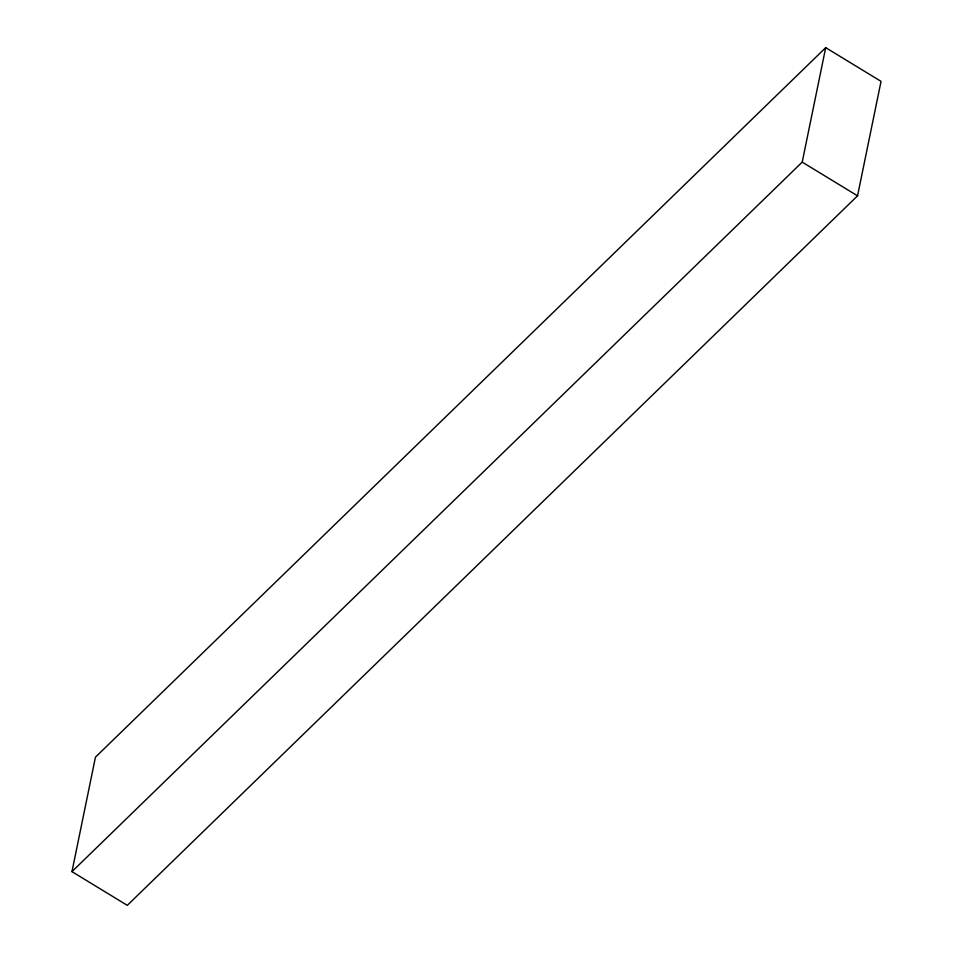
<?xml version="1.0" encoding="UTF-8"?>
<svg xmlns="http://www.w3.org/2000/svg" width="953" height="953" viewBox="0 0 953 953"><rect width="100%" height="100%" fill="white"/><g stroke="black" fill="none" stroke-linecap="round" stroke-linejoin="round"><path stroke-width="1.43" d="M71.963 871.638L95.455 757.17L825.703 47.65L881.037 81.362L857.545 195.83L127.297 905.35L71.963 871.638L802.212 162.105L825.703 47.65M802.212 162.105L857.545 195.83"/></g></svg>
